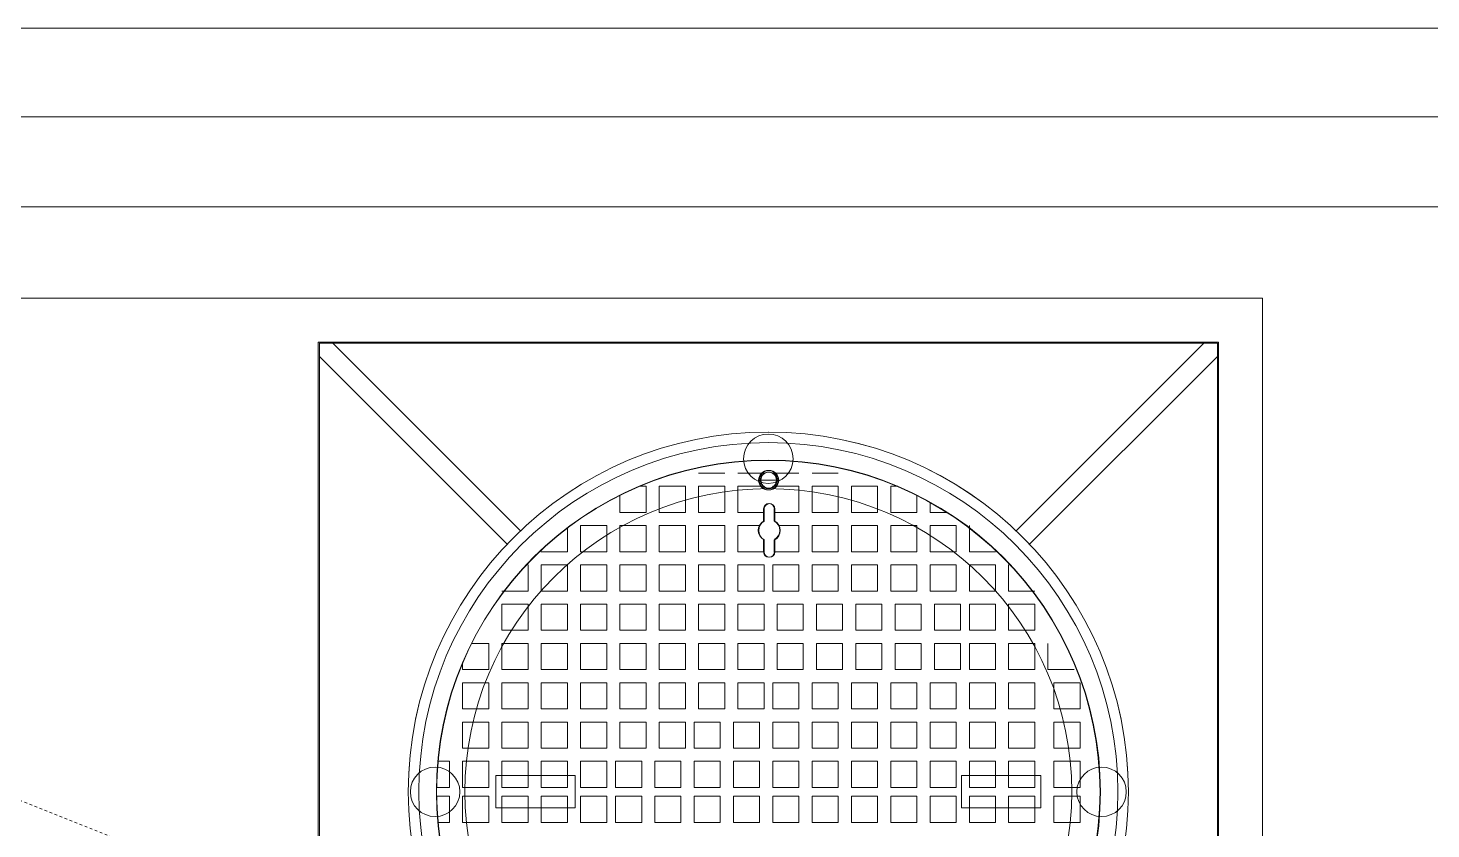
# Model space of a CAD drawing. Header units: millimetres. Extents: x -24439 to 198341, y -52871 to 149926.
# Drawn here: x 96411 to 97970, y 20197 to 21087 of the extents above; entities that cross this region are included whole.
import ezdxf

# ---------------------------------------------------------------- set-up
doc = ezdxf.new("R2010")
doc.units = ezdxf.units.MM
doc.linetypes.add('Dash', pattern=[6, 3, -3])
for name, color, linetype, lineweight in [('A-WALL', 113, 'Continuous', 9), ('C-PRKG', 70, 'Continuous', 9), ('C-PRKG-HDLN', 70, 'Dash', 9), ('G-IMPT', 8, 'Continuous', 9), ('M-EQPM', 50, 'Continuous', 9)]:
    doc.layers.add(name, color=color, linetype=linetype, lineweight=lineweight)

# ---------------------------------------------------------------- blocks, each defined once
blk = doc.blocks.new('BAI XE PCCC - BAI XE PCCC-1477864-TKCS_MB ĐỊNH VỊ CAO ĐỘ THIẾT KẾ')
at = {"layer": 'C-PRKG'}
blk.add_line((15000, -6000), (0, -6000), dxfattribs=at)
at = {"layer": 'C-PRKG-HDLN'}
blk.add_line((15000, -6000), (0, 0), dxfattribs=at)
blk = doc.blocks.new('TKTC_NAP THAM BE XLNT_260130 - TKTC_XREF_260130_NAP THAM BE XLNT_dwg_TTT-HOOD ACCESS - TTT-HOOD ACCESS-1904605-MB BỂ XLNT 2 HẦM 1-3399785-TKCS_MB ĐỊNH VỊ CAO ĐỘ THIẾT KẾ')
at = {"layer": 'G-IMPT'}
for p, q in [((43.8, 358.9), (13.8, 358.9)), ((16.2, 350.9), (0.1, 350.9))]:
    blk.add_line(p, q, dxfattribs=at)
at = {"layer": 'G-IMPT', "flags": 128}
for points in [[(-71.2, 358.9), (-41.2, 358.9), (-71.2, 358.9), (-41.2, 358.9), (-71.2, 358.9), (-41.2, 358.9)], [(-26.2, 358.9), (3.8, 358.9), (-26.2, 358.9), (3.8, 358.9)], [(58.8, 358.9), (88.8, 358.9)], [(-86.2, 313.9), (-116.2, 313.9), (-116.2, 343.9), (-86.2, 343.9), (-86.2, 313.9), (-116.2, 313.9), (-116.2, 343.9), (-86.2, 343.9), (-86.2, 313.9), (-116.2, 313.9), (-116.2, 343.9), (-86.2, 343.9), (-86.2, 313.9), (-116.2, 313.9), (-116.2, 343.9), (-86.2, 343.9)], [(-41.2, 313.9), (-41.2, 343.9), (-71.2, 343.9), (-71.2, 313.9), (-41.2, 313.9), (-41.2, 343.9), (-71.2, 343.9), (-71.2, 313.9), (-41.2, 313.9), (-71.2, 313.9), (-71.2, 343.9), (-41.2, 343.9), (-41.2, 313.9), (-71.2, 313.9), (-71.2, 343.9), (-41.2, 343.9)], [(0.7, 350.9), (16.9, 350.9)], [(43.8, 313.9), (43.8, 343.9), (13.8, 343.9), (13.8, 340.9), (13.8, 343.9), (43.8, 343.9)], [(88.8, 313.9), (58.8, 313.9), (58.8, 343.9), (88.8, 343.9), (88.8, 313.9), (58.8, 313.9), (58.8, 343.9), (88.8, 343.9), (88.8, 313.9), (58.8, 313.9), (58.8, 343.9), (88.8, 343.9), (88.8, 313.9), (58.8, 313.9), (58.8, 343.9), (88.8, 343.9)], [(133.8, 313.9), (133.8, 343.9), (103.8, 343.9), (103.8, 313.9), (133.8, 313.9), (133.8, 343.9), (103.8, 343.9), (103.8, 313.9), (133.8, 313.9), (103.8, 313.9), (103.8, 343.9), (133.8, 343.9), (133.8, 313.9), (103.8, 313.9), (103.8, 343.9), (133.8, 343.9)], [(156.8, 343.9), (148.8, 343.9), (148.8, 313.9), (178.8, 313.9), (178.8, 333.8), (178.8, 313.9), (148.8, 313.9), (148.8, 343.9), (156.8, 343.9), (148.8, 343.9), (148.8, 313.9), (178.8, 313.9), (178.8, 333.8), (178.8, 313.9), (148.8, 313.9), (148.8, 343.9)], [(13.8, 320.3), (13.8, 313.9), (43.8, 313.9), (13.8, 313.9)], [(-176.2, 268.9), (-206.2, 268.9), (-206.2, 298.9), (-176.2, 298.9), (-176.2, 268.9), (-206.2, 268.9), (-206.2, 298.9), (-176.2, 298.9)], [(-131.2, 268.9), (-131.2, 298.9), (-161.2, 298.9), (-161.2, 268.9), (-131.2, 268.9), (-131.2, 298.9), (-161.2, 298.9), (-161.2, 268.9), (-131.2, 268.9), (-131.2, 298.9), (-161.2, 298.9), (-161.2, 268.9), (-131.2, 268.9), (-161.2, 268.9), (-161.2, 298.9), (-131.2, 298.9)], [(-86.2, 268.9), (-86.2, 298.9), (-116.2, 298.9), (-116.2, 268.9), (-86.2, 268.9), (-86.2, 298.9), (-116.2, 298.9), (-116.2, 268.9), (-86.2, 268.9), (-86.2, 298.9), (-116.2, 298.9), (-116.2, 268.9), (-86.2, 268.9), (-116.2, 268.9), (-116.2, 298.9), (-86.2, 298.9)], [(-41.2, 268.9), (-71.2, 268.9), (-71.2, 298.9), (-41.2, 298.9), (-41.2, 268.9), (-71.2, 268.9), (-71.2, 298.9), (-41.2, 298.9), (-41.2, 268.9), (-71.2, 268.9), (-71.2, 298.9), (-41.2, 298.9), (-41.2, 268.9), (-71.2, 268.9), (-71.2, 298.9), (-41.2, 298.9)], [(-2.9, 298.9), (-26.2, 298.9), (-26.2, 268.9), (2, 268.9), (-26.2, 268.9), (-26.2, 298.9)], [(88.8, 268.9), (88.8, 298.9), (58.8, 298.9), (58.8, 268.9), (88.8, 268.9), (88.8, 298.9), (58.8, 298.9), (58.8, 268.9), (88.8, 268.9), (58.8, 268.9), (58.8, 298.9), (88.8, 298.9), (88.8, 268.9), (58.8, 268.9), (58.8, 298.9), (88.8, 298.9), (88.8, 268.9), (58.8, 268.9), (58.8, 298.9), (88.8, 298.9)], [(133.8, 268.9), (133.8, 298.9), (103.8, 298.9), (103.8, 268.9), (133.8, 268.9), (133.8, 298.9), (103.8, 298.9), (103.8, 268.9), (133.8, 268.9), (133.8, 298.9), (103.8, 298.9), (103.8, 268.9), (133.8, 268.9), (103.8, 268.9), (103.8, 298.9), (133.8, 298.9), (133.8, 268.9), (103.8, 268.9), (103.8, 298.9), (133.8, 298.9), (133.8, 268.9), (103.8, 268.9), (103.8, 298.9), (133.8, 298.9)], [(178.8, 268.9), (178.8, 298.9), (148.8, 298.9), (148.8, 268.9), (178.8, 268.9), (178.8, 298.9), (148.8, 298.9), (148.8, 268.9), (178.8, 268.9), (178.8, 298.9), (148.8, 298.9), (148.8, 268.9), (178.8, 268.9), (148.8, 268.9), (148.8, 298.9), (178.8, 298.9), (178.8, 268.9), (148.8, 268.9), (148.8, 298.9), (178.8, 298.9), (178.8, 268.9), (148.8, 268.9), (148.8, 298.9), (178.8, 298.9)], [(223.8, 268.9), (223.8, 298.9), (193.8, 298.9), (193.8, 268.9), (223.8, 268.9), (223.8, 298.9), (193.8, 298.9), (193.8, 268.9), (223.8, 268.9), (223.8, 298.9), (193.8, 298.9), (193.8, 268.9), (223.8, 268.9), (193.8, 268.9), (193.8, 298.9), (223.8, 298.9)], [(-266.2, 223.9), (-266.2, 253.9), (-266.2, 223.9), (-266.2, 253.9), (-266.2, 223.9), (-296.2, 223.9), (-266.2, 223.9), (-296.2, 223.9)], [(-221.2, 223.9), (-251.2, 223.9), (-251.2, 253.9), (-221.2, 253.9), (-221.2, 223.9), (-251.2, 223.9), (-251.2, 253.9), (-221.2, 253.9)], [(-176.2, 223.9), (-206.2, 223.9), (-206.2, 253.9), (-176.2, 253.9), (-176.2, 223.9), (-206.2, 223.9), (-206.2, 253.9), (-176.2, 253.9), (-176.2, 223.9), (-206.2, 223.9), (-206.2, 253.9), (-176.2, 253.9), (-176.2, 223.9), (-206.2, 223.9), (-206.2, 253.9), (-176.2, 253.9)], [(-131.2, 223.9), (-131.2, 253.9), (-161.2, 253.9), (-161.2, 223.9), (-131.2, 223.9), (-131.2, 253.9), (-161.2, 253.9), (-161.2, 223.9), (-131.2, 223.9), (-131.2, 253.9), (-161.2, 253.9), (-161.2, 223.9), (-131.2, 223.9), (-131.2, 253.9), (-161.2, 253.9), (-161.2, 223.9), (-131.2, 223.9), (-161.2, 223.9), (-161.2, 253.9), (-131.2, 253.9), (-131.2, 223.9), (-161.2, 223.9), (-161.2, 253.9), (-131.2, 253.9)], [(-86.2, 223.9), (-86.2, 253.9), (-116.2, 253.9), (-116.2, 223.9), (-86.2, 223.9), (-86.2, 253.9), (-116.2, 253.9), (-116.2, 223.9), (-86.2, 223.9), (-116.2, 223.9), (-116.2, 253.9), (-86.2, 253.9), (-86.2, 223.9), (-116.2, 223.9), (-116.2, 253.9), (-86.2, 253.9), (-86.2, 223.9), (-116.2, 223.9), (-116.2, 253.9), (-86.2, 253.9), (-86.2, 223.9), (-116.2, 223.9), (-116.2, 253.9), (-86.2, 253.9)], [(-41.2, 223.9), (-41.2, 253.9), (-71.2, 253.9), (-71.2, 223.9), (-41.2, 223.9), (-71.2, 223.9), (-71.2, 253.9), (-41.2, 253.9), (-41.2, 223.9), (-71.2, 223.9), (-71.2, 253.9), (-41.2, 253.9), (-41.2, 223.9), (-71.2, 223.9), (-71.2, 253.9), (-41.2, 253.9), (-41.2, 223.9), (-71.2, 223.9), (-71.2, 253.9), (-41.2, 253.9), (-41.2, 223.9), (-71.2, 223.9), (-71.2, 253.9), (-41.2, 253.9)], [(3.8, 223.9), (-26.2, 223.9), (-26.2, 253.9), (3.8, 253.9), (3.8, 223.9), (-26.2, 223.9), (-26.2, 253.9), (3.8, 253.9), (3.8, 223.9), (-26.2, 223.9), (-26.2, 253.9), (3.8, 253.9)], [(43.8, 223.9), (13.8, 223.9), (13.8, 253.9), (43.8, 253.9)], [(88.8, 223.9), (58.8, 223.9), (58.8, 253.9), (88.8, 253.9), (88.8, 223.9), (58.8, 223.9), (58.8, 253.9), (88.8, 253.9), (88.8, 223.9), (58.8, 223.9), (58.8, 253.9), (88.8, 253.9)], [(133.8, 223.9), (103.8, 223.9), (103.8, 253.9), (133.8, 253.9), (133.8, 223.9), (103.8, 223.9), (103.8, 253.9), (133.8, 253.9), (133.8, 223.9), (103.8, 223.9), (103.8, 253.9), (133.8, 253.9), (133.8, 223.9), (103.8, 223.9), (103.8, 253.9), (133.8, 253.9)], [(178.8, 223.9), (148.8, 223.9), (148.8, 253.9), (178.8, 253.9), (178.8, 223.9), (148.8, 223.9), (148.8, 253.9), (178.8, 253.9), (178.8, 223.9), (148.8, 223.9), (148.8, 253.9), (178.8, 253.9), (178.8, 223.9), (148.8, 223.9), (148.8, 253.9), (178.8, 253.9)], [(223.8, 223.9), (193.8, 223.9), (193.8, 253.9), (223.8, 253.9), (223.8, 223.9), (193.8, 223.9), (193.8, 253.9), (223.8, 253.9), (223.8, 223.9), (193.8, 223.9), (193.8, 253.9), (223.8, 253.9)], [(268.8, 223.9), (238.8, 223.9), (238.8, 253.9), (268.8, 253.9), (268.8, 223.9), (238.8, 223.9), (238.8, 253.9), (268.8, 253.9)], [(283.8, 253.9), (283.8, 223.9), (313.8, 223.9), (283.8, 223.9), (283.8, 253.9), (283.8, 223.9), (313.8, 223.9), (283.8, 223.9)], [(-266.2, 178.9), (-266.2, 208.9), (-296.2, 208.9), (-296.2, 178.9), (-266.2, 178.9), (-296.2, 178.9), (-296.2, 208.9), (-266.2, 208.9), (-266.2, 178.9), (-296.2, 178.9), (-296.2, 208.9), (-266.2, 208.9), (-266.2, 178.9), (-296.2, 178.9), (-296.2, 208.9), (-266.2, 208.9), (-266.2, 178.9), (-296.2, 178.9), (-296.2, 208.9), (-266.2, 208.9), (-266.2, 178.9), (-296.2, 178.9), (-296.2, 208.9), (-266.2, 208.9)], [(-221.2, 178.9), (-221.2, 208.9), (-251.2, 208.9), (-251.2, 178.9), (-221.2, 178.9), (-221.2, 208.9), (-251.2, 208.9), (-251.2, 178.9), (-221.2, 178.9), (-221.2, 208.9), (-251.2, 208.9), (-251.2, 178.9), (-221.2, 178.9), (-251.2, 178.9), (-251.2, 208.9), (-221.2, 208.9)], [(-181.2, 178.9), (-211.2, 178.9), (-211.2, 208.9), (-181.2, 208.9), (-181.2, 178.9), (-211.2, 178.9), (-211.2, 208.9), (-181.2, 208.9)], [(-136.2, 178.9), (-136.2, 208.9), (-166.2, 208.9), (-166.2, 178.9), (-136.2, 178.9), (-136.2, 208.9), (-166.2, 208.9), (-166.2, 178.9), (-136.2, 178.9), (-136.2, 208.9), (-166.2, 208.9), (-166.2, 178.9), (-136.2, 178.9), (-136.2, 208.9), (-166.2, 208.9), (-166.2, 178.9), (-136.2, 178.9), (-166.2, 178.9), (-166.2, 208.9), (-136.2, 208.9), (-136.2, 178.9), (-166.2, 178.9), (-166.2, 208.9), (-136.2, 208.9)], [(-91.2, 178.9), (-121.2, 178.9), (-121.2, 208.9), (-91.2, 208.9), (-91.2, 178.9), (-121.2, 178.9), (-121.2, 208.9), (-91.2, 208.9), (-91.2, 178.9), (-121.2, 178.9), (-121.2, 208.9), (-91.2, 208.9), (-91.2, 178.9), (-121.2, 178.9), (-121.2, 208.9), (-91.2, 208.9), (-91.2, 178.9), (-121.2, 178.9), (-121.2, 208.9), (-91.2, 208.9), (-91.2, 178.9), (-121.2, 178.9), (-121.2, 208.9), (-91.2, 208.9), (-91.2, 178.9), (-121.2, 178.9), (-121.2, 208.9), (-91.2, 208.9), (-91.2, 178.9), (-121.2, 178.9), (-121.2, 208.9), (-91.2, 208.9), (-91.2, 178.9), (-121.2, 178.9), (-121.2, 208.9), (-91.2, 208.9), (-91.2, 178.9), (-121.2, 178.9), (-121.2, 208.9), (-91.2, 208.9)], [(-46.2, 178.9), (-46.2, 208.9), (-76.2, 208.9), (-76.2, 178.9), (-46.2, 178.9), (-46.2, 208.9), (-76.2, 208.9), (-76.2, 178.9), (-46.2, 178.9), (-46.2, 208.9), (-76.2, 208.9), (-76.2, 178.9), (-46.2, 178.9), (-46.2, 208.9), (-76.2, 208.9), (-76.2, 178.9), (-46.2, 178.9), (-46.2, 208.9), (-76.2, 208.9), (-76.2, 178.9), (-46.2, 178.9), (-46.2, 208.9), (-76.2, 208.9), (-76.2, 178.9), (-46.2, 178.9), (-76.2, 178.9), (-76.2, 208.9), (-46.2, 208.9), (-46.2, 178.9), (-76.2, 178.9), (-76.2, 208.9), (-46.2, 208.9)], [(-1.2, 178.9), (-31.2, 178.9), (-31.2, 208.9), (-1.2, 208.9), (-1.2, 178.9), (-31.2, 178.9), (-31.2, 208.9), (-1.2, 208.9), (-1.2, 178.9), (-31.2, 178.9), (-31.2, 208.9), (-1.2, 208.9), (-1.2, 178.9), (-31.2, 178.9), (-31.2, 208.9), (-1.2, 208.9)], [(43.8, 178.9), (43.8, 208.9), (13.8, 208.9), (13.8, 178.9), (43.8, 178.9), (43.8, 208.9), (13.8, 208.9), (13.8, 178.9), (43.8, 178.9), (43.8, 208.9), (13.8, 208.9), (13.8, 178.9), (43.8, 178.9), (43.8, 208.9), (13.8, 208.9), (13.8, 178.9), (43.8, 178.9), (43.8, 208.9), (13.8, 208.9), (13.8, 178.9), (43.8, 178.9), (43.8, 208.9), (13.8, 208.9), (13.8, 178.9), (43.8, 178.9), (13.8, 178.9), (13.8, 208.9), (43.8, 208.9), (43.8, 178.9), (13.8, 178.9), (13.8, 208.9), (43.8, 208.9)], [(88.8, 178.9), (58.8, 178.9), (58.8, 208.9), (88.8, 208.9), (88.8, 178.9), (58.8, 178.9), (58.8, 208.9), (88.8, 208.9), (88.8, 178.9), (58.8, 178.9), (58.8, 208.9), (88.8, 208.9), (88.8, 178.9), (58.8, 178.9), (58.8, 208.9), (88.8, 208.9)], [(133.8, 178.9), (133.8, 208.9), (103.8, 208.9), (103.8, 178.9), (133.8, 178.9), (133.8, 208.9), (103.8, 208.9), (103.8, 178.9), (133.8, 178.9), (133.8, 208.9), (103.8, 208.9), (103.8, 178.9), (133.8, 178.9), (133.8, 208.9), (103.8, 208.9), (103.8, 178.9), (133.8, 178.9), (133.8, 208.9), (103.8, 208.9), (103.8, 178.9), (133.8, 178.9), (133.8, 208.9), (103.8, 208.9), (103.8, 178.9), (133.8, 178.9), (103.8, 178.9), (103.8, 208.9), (133.8, 208.9), (133.8, 178.9), (103.8, 178.9), (103.8, 208.9), (133.8, 208.9)], [(178.8, 178.9), (148.8, 178.9), (148.8, 208.9), (178.8, 208.9), (178.8, 178.9), (148.8, 178.9), (148.8, 208.9), (178.8, 208.9), (178.8, 178.9), (148.8, 178.9), (148.8, 208.9), (178.8, 208.9), (178.8, 178.9), (148.8, 178.9), (148.8, 208.9), (178.8, 208.9)], [(223.8, 178.9), (223.8, 208.9), (193.8, 208.9), (193.8, 178.9), (223.8, 178.9), (223.8, 208.9), (193.8, 208.9), (193.8, 178.9), (223.8, 178.9), (223.8, 208.9), (193.8, 208.9), (193.8, 178.9), (223.8, 178.9), (223.8, 208.9), (193.8, 208.9), (193.8, 178.9), (223.8, 178.9), (223.8, 208.9), (193.8, 208.9), (193.8, 178.9), (223.8, 178.9), (223.8, 208.9), (193.8, 208.9), (193.8, 178.9), (223.8, 178.9), (193.8, 178.9), (193.8, 208.9), (223.8, 208.9), (223.8, 178.9), (193.8, 178.9), (193.8, 208.9), (223.8, 208.9)], [(268.8, 178.9), (238.8, 178.9), (238.8, 208.9), (268.8, 208.9), (268.8, 178.9), (238.8, 178.9), (238.8, 208.9), (268.8, 208.9), (268.8, 178.9), (238.8, 178.9), (238.8, 208.9), (268.8, 208.9), (268.8, 178.9), (238.8, 178.9), (238.8, 208.9), (268.8, 208.9)], [(313.8, 178.9), (313.8, 208.9), (283.8, 208.9), (283.8, 178.9), (313.8, 178.9), (313.8, 208.9), (283.8, 208.9), (283.8, 178.9), (313.8, 178.9), (313.8, 208.9), (283.8, 208.9), (283.8, 178.9), (313.8, 178.9), (313.8, 208.9), (283.8, 208.9), (283.8, 178.9), (313.8, 178.9), (313.8, 208.9), (283.8, 208.9), (283.8, 178.9), (313.8, 178.9), (283.8, 178.9), (283.8, 208.9), (313.8, 208.9)], [(-311.2, 133.9), (-311.2, 163.9), (-311.2, 133.9), (-311.2, 163.9), (-311.2, 133.9), (-341.2, 133.9), (-311.2, 133.9), (-341.2, 133.9)], [(-266.2, 133.9), (-296.2, 133.9), (-296.2, 163.9), (-266.2, 163.9), (-266.2, 133.9), (-296.2, 133.9), (-296.2, 163.9), (-266.2, 163.9), (-266.2, 133.9), (-296.2, 133.9), (-296.2, 163.9), (-266.2, 163.9), (-266.2, 133.9), (-296.2, 133.9), (-296.2, 163.9), (-266.2, 163.9)], [(-221.2, 133.9), (-251.2, 133.9), (-251.2, 163.9), (-221.2, 163.9), (-221.2, 133.9), (-251.2, 133.9), (-251.2, 163.9), (-221.2, 163.9), (-221.2, 133.9), (-251.2, 133.9), (-251.2, 163.9), (-221.2, 163.9)], [(-181.2, 133.9), (-211.2, 133.9), (-211.2, 163.9), (-181.2, 163.9), (-181.2, 133.9), (-211.2, 133.9), (-211.2, 163.9), (-181.2, 163.9), (-181.2, 133.9), (-211.2, 133.9), (-211.2, 163.9), (-181.2, 163.9), (-181.2, 133.9), (-211.2, 133.9), (-211.2, 163.9), (-181.2, 163.9)], [(-136.2, 133.9), (-166.2, 133.9), (-166.2, 163.9), (-136.2, 163.9), (-136.2, 133.9), (-166.2, 133.9), (-166.2, 163.9), (-136.2, 163.9), (-136.2, 133.9), (-166.2, 133.9), (-166.2, 163.9), (-136.2, 163.9), (-136.2, 133.9), (-166.2, 133.9), (-166.2, 163.9), (-136.2, 163.9), (-136.2, 133.9), (-166.2, 133.9), (-166.2, 163.9), (-136.2, 163.9), (-136.2, 133.9), (-166.2, 133.9), (-166.2, 163.9), (-136.2, 163.9)], [(-91.2, 133.9), (-121.2, 133.9), (-121.2, 163.9), (-91.2, 163.9), (-91.2, 133.9), (-121.2, 133.9), (-121.2, 163.9), (-91.2, 163.9), (-91.2, 133.9), (-121.2, 133.9), (-121.2, 163.9), (-91.2, 163.9), (-91.2, 133.9), (-121.2, 133.9), (-121.2, 163.9), (-91.2, 163.9), (-91.2, 133.9), (-121.2, 133.9), (-121.2, 163.9), (-91.2, 163.9), (-91.2, 133.9), (-121.2, 133.9), (-121.2, 163.9), (-91.2, 163.9)], [(-46.2, 133.9), (-76.2, 133.9), (-76.2, 163.9), (-46.2, 163.9), (-46.2, 133.9), (-76.2, 133.9), (-76.2, 163.9), (-46.2, 163.9), (-46.2, 133.9), (-76.2, 133.9), (-76.2, 163.9), (-46.2, 163.9), (-46.2, 133.9), (-76.2, 133.9), (-76.2, 163.9), (-46.2, 163.9), (-46.2, 133.9), (-76.2, 133.9), (-76.2, 163.9), (-46.2, 163.9), (-46.2, 133.9), (-76.2, 133.9), (-76.2, 163.9), (-46.2, 163.9), (-46.2, 133.9), (-76.2, 133.9), (-76.2, 163.9), (-46.2, 163.9), (-46.2, 133.9), (-76.2, 133.9), (-76.2, 163.9), (-46.2, 163.9)], [(-1.2, 133.9), (-31.2, 133.9), (-31.2, 163.9), (-1.2, 163.9), (-1.2, 133.9), (-31.2, 133.9), (-31.2, 163.9), (-1.2, 163.9)], [(43.8, 133.9), (13.8, 133.9), (13.8, 163.9), (43.8, 163.9), (43.8, 133.9), (13.8, 133.9), (13.8, 163.9), (43.8, 163.9), (43.8, 133.9), (13.8, 133.9), (13.8, 163.9), (43.8, 163.9), (43.8, 133.9), (13.8, 133.9), (13.8, 163.9), (43.8, 163.9), (43.8, 133.9), (13.8, 133.9), (13.8, 163.9), (43.8, 163.9), (43.8, 133.9), (13.8, 133.9), (13.8, 163.9), (43.8, 163.9), (43.8, 133.9), (13.8, 133.9), (13.8, 163.9), (43.8, 163.9), (43.8, 133.9), (13.8, 133.9), (13.8, 163.9), (43.8, 163.9)], [(88.8, 133.9), (58.8, 133.9), (58.8, 163.9), (88.8, 163.9), (88.8, 133.9), (58.8, 133.9), (58.8, 163.9), (88.8, 163.9)], [(133.8, 133.9), (103.8, 133.9), (103.8, 163.9), (133.8, 163.9), (133.8, 133.9), (103.8, 133.9), (103.8, 163.9), (133.8, 163.9), (133.8, 133.9), (103.8, 133.9), (103.8, 163.9), (133.8, 163.9), (133.8, 133.9), (103.8, 133.9), (103.8, 163.9), (133.8, 163.9), (133.8, 133.9), (103.8, 133.9), (103.8, 163.9), (133.8, 163.9), (133.8, 133.9), (103.8, 133.9), (103.8, 163.9), (133.8, 163.9), (133.8, 133.9), (103.8, 133.9), (103.8, 163.9), (133.8, 163.9), (133.8, 133.9), (103.8, 133.9), (103.8, 163.9), (133.8, 163.9)], [(178.8, 133.9), (148.8, 133.9), (148.8, 163.9), (178.8, 163.9), (178.8, 133.9), (148.8, 133.9), (148.8, 163.9), (178.8, 163.9)], [(223.8, 133.9), (193.8, 133.9), (193.8, 163.9), (223.8, 163.9), (223.8, 133.9), (193.8, 133.9), (193.8, 163.9), (223.8, 163.9), (223.8, 133.9), (193.8, 133.9), (193.8, 163.9), (223.8, 163.9), (223.8, 133.9), (193.8, 133.9), (193.8, 163.9), (223.8, 163.9), (223.8, 133.9), (193.8, 133.9), (193.8, 163.9), (223.8, 163.9), (223.8, 133.9), (193.8, 133.9), (193.8, 163.9), (223.8, 163.9), (223.8, 133.9), (193.8, 133.9), (193.8, 163.9), (223.8, 163.9), (223.8, 133.9), (193.8, 133.9), (193.8, 163.9), (223.8, 163.9)], [(268.8, 133.9), (238.8, 133.9), (238.8, 163.9), (268.8, 163.9), (268.8, 133.9), (238.8, 133.9), (238.8, 163.9), (268.8, 163.9)], [(313.8, 133.9), (313.8, 163.9), (283.8, 163.9), (283.8, 133.9), (313.8, 133.9), (313.8, 163.9), (283.8, 163.9), (283.8, 133.9), (313.8, 133.9), (283.8, 133.9), (283.8, 163.9), (313.8, 163.9), (313.8, 133.9), (283.8, 133.9), (283.8, 163.9), (313.8, 163.9)], [(348.7, 163.9), (328.8, 163.9), (328.8, 133.9), (358.8, 133.9), (358.8, 141.9), (358.8, 133.9), (328.8, 133.9), (328.8, 163.9), (348.7, 163.9), (328.8, 163.9), (328.8, 133.9), (358.8, 133.9), (358.8, 141.9), (358.8, 133.9), (328.8, 133.9), (328.8, 163.9)], [(-318, 88.9), (-318, 118.9), (-348, 118.9), (-348, 88.9), (-318, 88.9), (-318, 118.9), (-348, 118.9), (-348, 88.9), (-318, 88.9), (-318, 118.9), (-348, 118.9), (-348, 88.9), (-318, 88.9), (-348, 88.9), (-348, 118.9), (-318, 118.9)], [(-266.2, 88.9), (-266.2, 118.9), (-296.2, 118.9), (-296.2, 88.9), (-266.2, 88.9), (-266.2, 118.9), (-296.2, 118.9), (-296.2, 88.9), (-266.2, 88.9), (-266.2, 118.9), (-296.2, 118.9), (-296.2, 88.9), (-266.2, 88.9), (-296.2, 88.9), (-296.2, 118.9), (-266.2, 118.9)], [(-221.2, 88.9), (-251.2, 88.9), (-251.2, 118.9), (-221.2, 118.9), (-221.2, 88.9), (-251.2, 88.9), (-251.2, 118.9), (-221.2, 118.9)], [(-176.2, 88.9), (-206.2, 88.9), (-206.2, 118.9), (-176.2, 118.9), (-176.2, 88.9), (-206.2, 88.9), (-206.2, 118.9), (-176.2, 118.9)], [(-131.2, 88.9), (-161.2, 88.9), (-161.2, 118.9), (-131.2, 118.9), (-131.2, 88.9), (-161.2, 88.9), (-161.2, 118.9), (-131.2, 118.9), (-131.2, 88.9), (-161.2, 88.9), (-161.2, 118.9), (-131.2, 118.9), (-131.2, 88.9), (-161.2, 88.9), (-161.2, 118.9), (-131.2, 118.9)], [(-86.2, 88.9), (-86.2, 118.9), (-116.2, 118.9), (-116.2, 88.9), (-86.2, 88.9), (-116.2, 88.9), (-116.2, 118.9), (-86.2, 118.9), (-86.2, 88.9), (-116.2, 88.9), (-116.2, 118.9), (-86.2, 118.9), (-86.2, 88.9), (-116.2, 88.9), (-116.2, 118.9), (-86.2, 118.9)], [(-41.2, 88.9), (-41.2, 118.9), (-71.2, 118.9), (-71.2, 88.9), (-41.2, 88.9), (-71.2, 88.9), (-71.2, 118.9), (-41.2, 118.9), (-41.2, 88.9), (-71.2, 88.9), (-71.2, 118.9), (-41.2, 118.9), (-41.2, 88.9), (-71.2, 88.9), (-71.2, 118.9), (-41.2, 118.9)], [(3.8, 88.9), (3.8, 118.9), (-26.2, 118.9), (-26.2, 88.9), (3.8, 88.9), (-26.2, 88.9), (-26.2, 118.9), (3.8, 118.9)], [(43.8, 88.9), (13.8, 88.9), (13.8, 118.9), (43.8, 118.9)], [(88.8, 88.9), (58.8, 88.9), (58.8, 118.9), (88.8, 118.9), (88.8, 88.9), (58.8, 88.9), (58.8, 118.9), (88.8, 118.9), (88.8, 88.9), (58.8, 88.9), (58.8, 118.9), (88.8, 118.9)], [(133.8, 88.9), (133.8, 118.9), (103.8, 118.9), (103.8, 88.9), (133.8, 88.9), (133.8, 118.9), (103.8, 118.9), (103.8, 88.9), (133.8, 88.9), (133.8, 118.9), (103.8, 118.9), (103.8, 88.9), (133.8, 88.9), (103.8, 88.9), (103.8, 118.9), (133.8, 118.9)], [(178.8, 88.9), (178.8, 118.9), (148.8, 118.9), (148.8, 88.9), (178.8, 88.9), (178.8, 118.9), (148.8, 118.9), (148.8, 88.9), (178.8, 88.9), (178.8, 118.9), (148.8, 118.9), (148.8, 88.9), (178.8, 88.9), (148.8, 88.9), (148.8, 118.9), (178.8, 118.9)], [(223.8, 88.9), (223.8, 118.9), (193.8, 118.9), (193.8, 88.9), (223.8, 88.9), (223.8, 118.9), (193.8, 118.9), (193.8, 88.9), (223.8, 88.9), (193.8, 88.9), (193.8, 118.9), (223.8, 118.9)], [(268.8, 88.9), (268.8, 118.9), (238.8, 118.9), (238.8, 88.9), (268.8, 88.9), (268.8, 118.9), (238.8, 118.9), (238.8, 88.9), (268.8, 88.9), (268.8, 118.9), (238.8, 118.9), (238.8, 88.9), (268.8, 88.9), (238.8, 88.9), (238.8, 118.9), (268.8, 118.9)], [(313.8, 88.9), (313.8, 118.9), (283.8, 118.9), (283.8, 88.9), (313.8, 88.9), (313.8, 118.9), (283.8, 118.9), (283.8, 88.9), (313.8, 88.9), (313.8, 118.9), (283.8, 118.9), (283.8, 88.9), (313.8, 88.9), (313.8, 118.9), (283.8, 118.9), (283.8, 88.9), (313.8, 88.9), (313.8, 118.9), (283.8, 118.9), (283.8, 88.9), (313.8, 88.9), (283.8, 88.9), (283.8, 118.9), (313.8, 118.9)], [(358.8, 88.9), (358.8, 118.9), (328.8, 118.9), (328.8, 88.9), (358.8, 88.9), (328.8, 88.9), (328.8, 118.9), (358.8, 118.9), (358.8, 88.9), (328.8, 88.9), (328.8, 118.9), (358.8, 118.9), (358.8, 88.9), (328.8, 88.9), (328.8, 118.9), (358.8, 118.9), (358.8, 88.9), (328.8, 88.9), (328.8, 118.9), (358.8, 118.9), (358.8, 88.9), (328.8, 88.9), (328.8, 118.9), (358.8, 118.9)], [(-318, 43.9), (-318, 73.9), (-348, 73.9), (-348, 43.9), (-318, 43.9), (-318, 73.9), (-348, 73.9), (-348, 43.9), (-318, 43.9), (-318, 73.9), (-348, 73.9), (-348, 43.9), (-318, 43.9), (-318, 73.9), (-348, 73.9), (-348, 43.9), (-318, 43.9), (-318, 73.9), (-348, 73.9), (-348, 43.9), (-318, 43.9), (-348, 43.9), (-348, 73.9), (-318, 73.9)], [(-266.2, 43.9), (-266.2, 73.9), (-296.2, 73.9), (-296.2, 43.9), (-266.2, 43.9), (-266.2, 73.9), (-296.2, 73.9), (-296.2, 43.9), (-266.2, 43.9), (-296.2, 43.9), (-296.2, 73.9), (-266.2, 73.9), (-266.2, 43.9), (-296.2, 43.9), (-296.2, 73.9), (-266.2, 73.9), (-266.2, 43.9), (-296.2, 43.9), (-296.2, 73.9), (-266.2, 73.9), (-266.2, 43.9), (-296.2, 43.9), (-296.2, 73.9), (-266.2, 73.9)], [(-221.2, 43.9), (-221.2, 73.9), (-251.2, 73.9), (-251.2, 43.9), (-221.2, 43.9), (-221.2, 73.9), (-251.2, 73.9), (-251.2, 43.9), (-221.2, 43.9), (-221.2, 73.9), (-251.2, 73.9), (-251.2, 43.9), (-221.2, 43.9), (-251.2, 43.9), (-251.2, 73.9), (-221.2, 73.9)], [(-176.2, 43.9), (-206.2, 43.9), (-206.2, 73.9), (-176.2, 73.9), (-176.2, 43.9), (-206.2, 43.9), (-206.2, 73.9), (-176.2, 73.9), (-176.2, 43.9), (-206.2, 43.9), (-206.2, 73.9), (-176.2, 73.9)], [(-131.2, 43.9), (-131.2, 73.9), (-161.2, 73.9), (-161.2, 43.9), (-131.2, 43.9), (-161.2, 43.9), (-161.2, 73.9), (-131.2, 73.9), (-131.2, 43.9), (-161.2, 43.9), (-161.2, 73.9), (-131.2, 73.9), (-131.2, 43.9), (-161.2, 43.9), (-161.2, 73.9), (-131.2, 73.9)], [(-86.2, 43.9), (-86.2, 73.9), (-116.2, 73.9), (-116.2, 43.9), (-86.2, 43.9), (-116.2, 43.9), (-116.2, 73.9), (-86.2, 73.9), (-86.2, 43.9), (-116.2, 43.9), (-116.2, 73.9), (-86.2, 73.9), (-86.2, 43.9), (-116.2, 43.9), (-116.2, 73.9), (-86.2, 73.9)], [(-41.2, 43.9), (-41.2, 73.9), (-71.2, 73.9), (-71.2, 43.9), (-41.2, 43.9), (-41.2, 73.9), (-71.2, 73.9), (-71.2, 43.9), (-41.2, 43.9), (-41.2, 73.9), (-71.2, 73.9), (-71.2, 43.9), (-41.2, 43.9), (-71.2, 43.9), (-71.2, 73.9), (-41.2, 73.9)], [(3.8, 43.9), (3.8, 73.9), (-26.2, 73.9), (-26.2, 43.9), (3.8, 43.9), (3.8, 73.9), (-26.2, 73.9), (-26.2, 43.9), (3.8, 43.9), (3.8, 73.9), (-26.2, 73.9), (-26.2, 43.9), (3.8, 43.9), (-26.2, 43.9), (-26.2, 73.9), (3.8, 73.9)], [(48.8, 43.9), (48.8, 73.9), (18.8, 73.9), (18.8, 43.9), (48.8, 43.9), (48.8, 73.9), (18.8, 73.9), (18.8, 43.9), (48.8, 43.9), (48.8, 73.9), (18.8, 73.9), (18.8, 43.9), (48.8, 43.9), (18.8, 43.9), (18.8, 73.9), (48.8, 73.9)], [(93.8, 43.9), (93.8, 73.9), (63.8, 73.9), (63.8, 43.9), (93.8, 43.9), (93.8, 73.9), (63.8, 73.9), (63.8, 43.9), (93.8, 43.9), (93.8, 73.9), (63.8, 73.9), (63.8, 43.9), (93.8, 43.9), (63.8, 43.9), (63.8, 73.9), (93.8, 73.9)], [(133.8, 43.9), (133.8, 73.9), (103.8, 73.9), (103.8, 43.9), (133.8, 43.9), (133.8, 73.9), (103.8, 73.9), (103.8, 43.9), (133.8, 43.9), (103.8, 43.9), (103.8, 73.9), (133.8, 73.9), (133.8, 43.9), (103.8, 43.9), (103.8, 73.9), (133.8, 73.9)], [(178.8, 43.9), (148.8, 43.9), (148.8, 73.9), (178.8, 73.9), (178.8, 43.9), (148.8, 43.9), (148.8, 73.9), (178.8, 73.9), (178.8, 43.9), (148.8, 43.9), (148.8, 73.9), (178.8, 73.9), (178.8, 43.9), (148.8, 43.9), (148.8, 73.9), (178.8, 73.9)], [(223.8, 43.9), (193.8, 43.9), (193.8, 73.9), (223.8, 73.9), (223.8, 43.9), (193.8, 43.9), (193.8, 73.9), (223.8, 73.9)], [(268.8, 43.9), (238.8, 43.9), (238.8, 73.9), (268.8, 73.9), (268.8, 43.9), (238.8, 43.9), (238.8, 73.9), (268.8, 73.9)], [(313.8, 43.9), (313.8, 73.9), (283.8, 73.9), (283.8, 43.9), (313.8, 43.9), (313.8, 73.9), (283.8, 73.9), (283.8, 43.9), (313.8, 43.9), (283.8, 43.9), (283.8, 73.9), (313.8, 73.9), (313.8, 43.9), (283.8, 43.9), (283.8, 73.9), (313.8, 73.9)], [(358.8, 43.9), (358.8, 73.9), (328.8, 73.9), (328.8, 43.9), (358.8, 43.9), (358.8, 73.9), (328.8, 73.9), (328.8, 43.9), (358.8, 43.9), (358.8, 73.9), (328.8, 73.9), (328.8, 43.9), (358.8, 43.9), (328.8, 43.9), (328.8, 73.9), (358.8, 73.9)], [(-318, -1.1), (-348, -1.1), (-348, 28.9), (-318, 28.9), (-318, -1.1), (-348, -1.1), (-348, 28.9), (-318, 28.9)], [(-266.2, -1.1), (-266.2, 28.9), (-296.2, 28.9), (-296.2, -1.1), (-266.2, -1.1), (-296.2, -1.1), (-296.2, 28.9), (-266.2, 28.9)], [(-221.2, -1.1), (-221.2, 28.9), (-251.2, 28.9), (-251.2, -1.1), (-221.2, -1.1), (-251.2, -1.1), (-251.2, 28.9), (-221.2, 28.9)], [(-176.2, -1.1), (-176.2, 28.9), (-206.2, 28.9), (-206.2, -1.1), (-176.2, -1.1), (-206.2, -1.1), (-206.2, 28.9), (-176.2, 28.9)], [(-131.2, -1.1), (-131.2, 28.9), (-161.2, 28.9), (-161.2, -1.1), (-131.2, -1.1), (-161.2, -1.1), (-161.2, 28.9), (-131.2, 28.9)], [(-86.2, -1.1), (-116.2, -1.1), (-116.2, 28.9), (-86.2, 28.9), (-86.2, -1.1), (-116.2, -1.1), (-116.2, 28.9), (-86.2, 28.9)], [(-41.2, -1.1), (-71.2, -1.1), (-71.2, 28.9), (-41.2, 28.9), (-41.2, -1.1), (-71.2, -1.1), (-71.2, 28.9), (-41.2, 28.9)], [(3.8, -1.1), (-26.2, -1.1), (-26.2, 28.9), (3.8, 28.9), (3.8, -1.1), (-26.2, -1.1), (-26.2, 28.9), (3.8, 28.9)], [(48.8, -1.1), (18.8, -1.1), (18.8, 28.9), (48.8, 28.9), (48.8, -1.1), (18.8, -1.1), (18.8, 28.9), (48.8, 28.9)], [(93.8, -1.1), (63.8, -1.1), (63.8, 28.9), (93.8, 28.9), (93.8, -1.1), (63.8, -1.1), (63.8, 28.9), (93.8, 28.9)], [(138.8, -1.1), (108.8, -1.1), (108.8, 28.9), (138.8, 28.9), (138.8, -1.1), (108.8, -1.1), (108.8, 28.9), (138.8, 28.9)], [(183.8, -1.1), (153.8, -1.1), (153.8, 28.9), (183.8, 28.9), (183.8, -1.1), (153.8, -1.1), (153.8, 28.9), (183.8, 28.9)], [(223.8, -1.1), (223.8, 28.9), (193.8, 28.9), (193.8, -1.1), (223.8, -1.1), (223.8, 28.9), (193.8, 28.9), (193.8, -1.1), (223.8, -1.1), (193.8, -1.1), (193.8, 28.9), (223.8, 28.9), (223.8, -1.1), (193.8, -1.1), (193.8, 28.9), (223.8, 28.9)], [(268.8, -1.1), (238.8, -1.1), (238.8, 28.9), (268.8, 28.9), (268.8, -1.1), (238.8, -1.1), (238.8, 28.9), (268.8, 28.9), (268.8, -1.1), (238.8, -1.1), (238.8, 28.9), (268.8, 28.9)], [(313.8, -1.1), (283.8, -1.1), (283.8, 28.9), (313.8, 28.9), (313.8, -1.1), (283.8, -1.1), (283.8, 28.9), (313.8, 28.9), (313.8, -1.1), (283.8, -1.1), (283.8, 28.9), (313.8, 28.9), (313.8, -1.1), (283.8, -1.1), (283.8, 28.9), (313.8, 28.9)], [(358.8, -1.1), (328.8, -1.1), (328.8, 28.9), (358.8, 28.9), (358.8, -1.1), (328.8, -1.1), (328.8, 28.9), (358.8, 28.9), (358.8, -1.1), (328.8, -1.1), (328.8, 28.9), (358.8, 28.9), (358.8, -1.1), (328.8, -1.1), (328.8, 28.9), (358.8, 28.9)], [(387.2, 28.9), (373.8, 28.9), (373.8, -1.1), (388.8, -1.1), (373.8, -1.1), (373.8, 28.9), (387.2, 28.9), (373.8, 28.9), (373.8, -1.1), (388.8, -1.1), (373.8, -1.1), (373.8, 28.9)], [(-318, -41.1), (-318, -11.1), (-348, -11.1), (-348, -41.1), (-318, -41.1), (-348, -41.1), (-348, -11.1), (-318, -11.1)], [(-266.2, -41.1), (-266.2, -11.1), (-296.2, -11.1), (-296.2, -41.1), (-266.2, -41.1), (-296.2, -41.1), (-296.2, -11.1), (-266.2, -11.1)], [(-221.2, -41.1), (-251.2, -41.1), (-251.2, -11.1), (-221.2, -11.1)], [(-176.2, -41.1), (-206.2, -41.1), (-206.2, -11.1), (-176.2, -11.1), (-176.2, -41.1), (-206.2, -41.1), (-206.2, -11.1), (-176.2, -11.1)], [(-131.2, -41.1), (-131.2, -11.1), (-161.2, -11.1), (-161.2, -41.1), (-131.2, -41.1), (-131.2, -11.1), (-161.2, -11.1), (-161.2, -41.1), (-131.2, -41.1), (-131.2, -11.1), (-161.2, -11.1), (-161.2, -41.1), (-131.2, -41.1), (-131.2, -11.1), (-161.2, -11.1), (-161.2, -41.1), (-131.2, -41.1), (-131.2, -11.1), (-161.2, -11.1), (-161.2, -41.1), (-131.2, -41.1), (-131.2, -11.1), (-161.2, -11.1), (-161.2, -41.1), (-131.2, -41.1), (-131.2, -11.1), (-161.2, -11.1), (-161.2, -41.1), (-131.2, -41.1), (-131.2, -11.1), (-161.2, -11.1), (-161.2, -41.1), (-131.2, -41.1), (-131.2, -11.1), (-161.2, -11.1), (-161.2, -41.1), (-131.2, -41.1), (-131.2, -11.1), (-161.2, -11.1), (-161.2, -41.1), (-131.2, -41.1), (-161.2, -41.1), (-161.2, -11.1), (-131.2, -11.1), (-131.2, -41.1), (-161.2, -41.1), (-161.2, -11.1), (-131.2, -11.1)], [(-86.2, -41.1), (-116.2, -41.1), (-116.2, -11.1), (-86.2, -11.1), (-86.2, -41.1), (-116.2, -41.1), (-116.2, -11.1), (-86.2, -11.1), (-86.2, -41.1), (-116.2, -41.1), (-116.2, -11.1), (-86.2, -11.1), (-86.2, -41.1), (-116.2, -41.1), (-116.2, -11.1), (-86.2, -11.1), (-86.2, -41.1), (-116.2, -41.1), (-116.2, -11.1), (-86.2, -11.1), (-86.2, -41.1), (-116.2, -41.1), (-116.2, -11.1), (-86.2, -11.1), (-86.2, -41.1), (-116.2, -41.1), (-116.2, -11.1), (-86.2, -11.1), (-86.2, -41.1), (-116.2, -41.1), (-116.2, -11.1), (-86.2, -11.1), (-86.2, -41.1), (-116.2, -41.1), (-116.2, -11.1), (-86.2, -11.1), (-86.2, -41.1), (-116.2, -41.1), (-116.2, -11.1), (-86.2, -11.1), (-86.2, -41.1), (-116.2, -41.1), (-116.2, -11.1), (-86.2, -11.1)], [(-41.2, -41.1), (-71.2, -41.1), (-71.2, -11.1), (-41.2, -11.1), (-41.2, -41.1), (-71.2, -41.1), (-71.2, -11.1), (-41.2, -11.1), (-41.2, -41.1), (-71.2, -41.1), (-71.2, -11.1), (-41.2, -11.1), (-41.2, -41.1), (-71.2, -41.1), (-71.2, -11.1), (-41.2, -11.1), (-41.2, -41.1), (-71.2, -41.1), (-71.2, -11.1), (-41.2, -11.1), (-41.2, -41.1), (-71.2, -41.1), (-71.2, -11.1), (-41.2, -11.1), (-41.2, -41.1), (-71.2, -41.1), (-71.2, -11.1), (-41.2, -11.1), (-41.2, -41.1), (-71.2, -41.1), (-71.2, -11.1), (-41.2, -11.1), (-41.2, -41.1), (-71.2, -41.1), (-71.2, -11.1), (-41.2, -11.1), (-41.2, -41.1), (-71.2, -41.1), (-71.2, -11.1), (-41.2, -11.1), (-41.2, -41.1), (-71.2, -41.1), (-71.2, -11.1), (-41.2, -11.1)], [(3.8, -41.1), (-26.2, -41.1), (-26.2, -11.1), (3.8, -11.1), (3.8, -41.1), (-26.2, -41.1), (-26.2, -11.1), (3.8, -11.1), (3.8, -41.1), (-26.2, -41.1), (-26.2, -11.1), (3.8, -11.1), (3.8, -41.1), (-26.2, -41.1), (-26.2, -11.1), (3.8, -11.1), (3.8, -41.1), (-26.2, -41.1), (-26.2, -11.1), (3.8, -11.1), (3.8, -41.1), (-26.2, -41.1), (-26.2, -11.1), (3.8, -11.1), (3.8, -41.1), (-26.2, -41.1), (-26.2, -11.1), (3.8, -11.1), (3.8, -41.1), (-26.2, -41.1), (-26.2, -11.1), (3.8, -11.1), (3.8, -41.1), (-26.2, -41.1), (-26.2, -11.1), (3.8, -11.1), (3.8, -41.1), (-26.2, -41.1), (-26.2, -11.1), (3.8, -11.1), (3.8, -41.1), (-26.2, -41.1), (-26.2, -11.1), (3.8, -11.1)], [(48.8, -41.1), (18.8, -41.1), (18.8, -11.1), (48.8, -11.1), (48.8, -41.1), (18.8, -41.1), (18.8, -11.1), (48.8, -11.1), (48.8, -41.1), (18.8, -41.1), (18.8, -11.1), (48.8, -11.1), (48.8, -41.1), (18.8, -41.1), (18.8, -11.1), (48.8, -11.1), (48.8, -41.1), (18.8, -41.1), (18.8, -11.1), (48.8, -11.1), (48.8, -41.1), (18.8, -41.1), (18.8, -11.1), (48.8, -11.1), (48.8, -41.1), (18.8, -41.1), (18.8, -11.1), (48.8, -11.1), (48.8, -41.1), (18.8, -41.1), (18.8, -11.1), (48.8, -11.1), (48.8, -41.1), (18.8, -41.1), (18.8, -11.1), (48.8, -11.1), (48.8, -41.1), (18.8, -41.1), (18.8, -11.1), (48.8, -11.1), (48.8, -41.1), (18.8, -41.1), (18.8, -11.1), (48.8, -11.1)], [(93.8, -41.1), (63.8, -41.1), (63.8, -11.1), (93.8, -11.1), (93.8, -41.1), (63.8, -41.1), (63.8, -11.1), (93.8, -11.1), (93.8, -41.1), (63.8, -41.1), (63.8, -11.1), (93.8, -11.1), (93.8, -41.1), (63.8, -41.1), (63.8, -11.1), (93.8, -11.1), (93.8, -41.1), (63.8, -41.1), (63.8, -11.1), (93.8, -11.1), (93.8, -41.1), (63.8, -41.1), (63.8, -11.1), (93.8, -11.1), (93.8, -41.1), (63.8, -41.1), (63.8, -11.1), (93.8, -11.1), (93.8, -41.1), (63.8, -41.1), (63.8, -11.1), (93.8, -11.1), (93.8, -41.1), (63.8, -41.1), (63.8, -11.1), (93.8, -11.1), (93.8, -41.1), (63.8, -41.1), (63.8, -11.1), (93.8, -11.1), (93.8, -41.1), (63.8, -41.1), (63.8, -11.1), (93.8, -11.1)], [(138.8, -41.1), (108.8, -41.1), (108.8, -11.1), (138.8, -11.1), (138.8, -41.1), (108.8, -41.1), (108.8, -11.1), (138.8, -11.1), (138.8, -41.1), (108.8, -41.1), (108.8, -11.1), (138.8, -11.1), (138.8, -41.1), (108.8, -41.1), (108.8, -11.1), (138.8, -11.1), (138.8, -41.1), (108.8, -41.1), (108.8, -11.1), (138.8, -11.1), (138.8, -41.1), (108.8, -41.1), (108.8, -11.1), (138.8, -11.1), (138.8, -41.1), (108.8, -41.1), (108.8, -11.1), (138.8, -11.1), (138.8, -41.1), (108.8, -41.1), (108.8, -11.1), (138.8, -11.1), (138.8, -41.1), (108.8, -41.1), (108.8, -11.1), (138.8, -11.1), (138.8, -41.1), (108.8, -41.1), (108.8, -11.1), (138.8, -11.1), (138.8, -41.1), (108.8, -41.1), (108.8, -11.1), (138.8, -11.1)], [(183.8, -41.1), (153.8, -41.1), (153.8, -11.1), (183.8, -11.1), (183.8, -41.1), (153.8, -41.1), (153.8, -11.1), (183.8, -11.1), (183.8, -41.1), (153.8, -41.1), (153.8, -11.1), (183.8, -11.1), (183.8, -41.1), (153.8, -41.1), (153.8, -11.1), (183.8, -11.1), (183.8, -41.1), (153.8, -41.1), (153.8, -11.1), (183.8, -11.1), (183.8, -41.1), (153.8, -41.1), (153.8, -11.1), (183.8, -11.1), (183.8, -41.1), (153.8, -41.1), (153.8, -11.1), (183.8, -11.1), (183.8, -41.1), (153.8, -41.1), (153.8, -11.1), (183.8, -11.1), (183.8, -41.1), (153.8, -41.1), (153.8, -11.1), (183.8, -11.1), (183.8, -41.1), (153.8, -41.1), (153.8, -11.1), (183.8, -11.1), (183.8, -41.1), (153.8, -41.1), (153.8, -11.1), (183.8, -11.1)], [(223.8, -41.1), (193.8, -41.1), (193.8, -11.1), (223.8, -11.1)], [(268.8, -41.1), (238.8, -41.1), (238.8, -11.1), (268.8, -11.1), (268.8, -41.1), (238.8, -41.1), (238.8, -11.1), (268.8, -11.1)], [(313.8, -41.1), (313.8, -11.1), (283.8, -11.1), (283.8, -41.1), (313.8, -41.1), (313.8, -11.1), (283.8, -11.1), (283.8, -41.1), (313.8, -41.1), (313.8, -11.1), (283.8, -11.1), (283.8, -41.1), (313.8, -41.1), (283.8, -41.1), (283.8, -11.1), (313.8, -11.1)], [(358.8, -41.1), (358.8, -11.1), (328.8, -11.1), (328.8, -41.1), (358.8, -41.1), (358.8, -11.1), (328.8, -11.1), (328.8, -41.1), (358.8, -41.1), (358.8, -11.1), (328.8, -11.1), (328.8, -41.1), (358.8, -41.1), (328.8, -41.1), (328.8, -11.1), (358.8, -11.1)], [(388.8, -11.1), (373.8, -11.1), (373.8, -41.1), (387.2, -41.1), (373.8, -41.1), (373.8, -11.1), (388.8, -11.1), (373.8, -11.1), (373.8, -41.1), (387.2, -41.1), (373.8, -41.1), (373.8, -11.1)]]:
    blk.add_lwpolyline(points, close=True, dxfattribs=at)
for points in [[(-139.2, 343.9), (-131.2, 343.9), (-131.2, 313.9), (-131.2, 343.9), (-139.2, 343.9), (-131.2, 343.9), (-131.2, 313.9), (-161.2, 313.9), (-161.2, 333.8), (-161.2, 313.9), (-131.2, 313.9), (-161.2, 313.9), (-161.2, 333.8)], [(2, 313.9), (-26.2, 313.9), (-26.2, 343.9), (3.8, 343.9), (3.8, 340.5), (3.8, 343.9), (-26.2, 343.9), (-26.2, 313.9), (2, 313.9), (-26.2, 313.9), (-26.2, 343.9), (3.8, 343.9), (3.8, 340.5)], [(-176.2, 325.8), (-176.2, 313.9), (-196.1, 313.9)], [(3.8, 322.4), (3.8, 322.9), (3.8, 322.4), (3.8, 322.9)], [(1.3, 317.9), (1.3, 314.4), (1.3, 311), (1.3, 307.5), (1.3, 304)], [(2, 318), (2, 314.5), (2, 311), (2, 307.5), (2, 304)], [(2, 318), (2, 314.5), (2, 311), (2, 307.5), (2, 304)], [(13.6, 304), (13.6, 307.5), (13.6, 311), (13.6, 314.4), (13.6, 317.9)], [(14.3, 304), (14.3, 307.5), (14.3, 311), (14.3, 314.5), (14.3, 318)], [(14.3, 304), (14.3, 307.5), (14.3, 311), (14.3, 314.5), (14.3, 318)], [(-251.2, 268.9), (-221.2, 268.9), (-221.2, 298.9), (-221.2, 268.9), (-251.2, 268.9), (-221.2, 268.9), (-221.2, 298.9)], [(18.4, 298.9), (43.8, 298.9), (43.8, 268.9), (13.8, 268.9), (43.8, 268.9), (43.8, 298.9), (18.4, 298.9), (43.8, 298.9), (43.8, 268.9), (13.8, 268.9)], [(268.8, 268.9), (238.8, 268.9), (238.8, 296.4)], [(1.3, 282.7), (1.3, 279.2), (1.3, 275.7), (1.3, 272.2), (1.3, 268.7)], [(2, 282.7), (2, 279.2), (2, 275.7), (2, 272.2), (2, 268.7)], [(2, 282.7), (2, 279.2), (2, 275.7), (2, 272.2), (2, 268.7)], [(13.6, 268.7), (13.6, 272.2), (13.6, 275.7), (13.6, 279.2), (13.6, 282.7)], [(14.3, 268.7), (14.3, 272.2), (14.3, 275.7), (14.3, 279.2), (14.3, 282.7)], [(14.3, 268.7), (14.3, 272.2), (14.3, 275.7), (14.3, 279.2), (14.3, 282.7)]]:
    blk.add_lwpolyline(points, dxfattribs=at)
at = {"layer": 'G-IMPT'}
for centre, radius in [((8.8, -6.1), 412.1), ((8.8, -6.1), 400), ((8.8, -6.1), 380), ((8.1, 350.9), 11.2), ((8.8, 350.9), 11.2), ((8.8, 350.9), 11.2)]:
    blk.add_circle(centre, radius, dxfattribs=at)
for centre, radius, start, end in [((8.1, 350.9), 9.23, 360, 180), ((8.1, 350.9), 9.23, 0, 180), ((8.8, 350.9), 9.23, 360, 180), ((8.8, 350.9), 9.23, 0, 180), ((8.8, 350.9), 9.23, 360, 180), ((8.8, 350.9), 9.23, 0, 180), ((8.1, 350.9), 9.23, 180, 360), ((8.1, 350.9), 9.23, 180, 360), ((8.8, 350.9), 9.23, 180, 360), ((8.8, 350.9), 9.23, 180, 360), ((8.8, 350.9), 9.23, 180, 360), ((8.8, 350.9), 9.23, 180, 360), ((7.5, 317.9), 6.15, 90, 180), ((8.1, 318), 6.15, 90, 180), ((8.1, 318), 6.15, 90, 180), ((7.5, 317.9), 6.15, 0, 90), ((8.1, 318), 6.15, 0, 90), ((8.1, 318), 6.15, 0, 90), ((7.5, 293.3), 12.3, 120, 240), ((8.1, 293.4), 12.3, 120, 240), ((8.1, 293.4), 12.3, 120, 240), ((7.5, 293.3), 12.3, 300, 60), ((8.1, 293.4), 12.3, 300, 60), ((8.1, 293.4), 12.3, 300, 60), ((7.5, 268.7), 6.15, 180, 270), ((8.1, 268.7), 6.15, 180, 270), ((8.1, 268.7), 6.15, 180, 270), ((7.5, 268.7), 6.15, 270, 0), ((8.1, 268.7), 6.15, 270, 0), ((8.1, 268.7), 6.15, 270, 0)]:
    blk.add_arc(centre, radius, start, end, dxfattribs=at)
blk = doc.blocks.new('TKTC_NAP THAM BE XLNT_260130 - TKTC_XREF_260130_NAP THAM BE XLNT_dwg_NAP THAM-3399787-TKCS_MB ĐỊNH VỊ CAO ĐỘ THIẾT KẾ')
at = {"layer": 'G-IMPT'}
for p, q in [((584817.4, -154748.9), (584608.8, -154540.3)), ((585367.8, -154748.9), (585576.3, -154540.3)), ((584593.7, -154555.4), (584802.3, -154764)), ((585591.4, -154555.4), (585382.9, -154764))]:
    blk.add_line(p, q, dxfattribs=at)
at = {"layer": 'G-IMPT', "flags": 128}
for points in [[(584592.6, -155539.2), (585592.6, -155539.2), (585592.6, -154539.2), (584592.6, -154539.2)], [(585591.4, -154540.3), (584593.7, -154540.3), (584593.7, -155538), (585591.4, -155538)], [(584789.8, -155057.1), (584878, -155057.1), (584878, -155021.2), (584789.8, -155021.2)], [(585307.2, -155021.2), (585395.4, -155021.2), (585395.4, -155057.1), (585307.2, -155057.1)]]:
    blk.add_lwpolyline(points, close=True, dxfattribs=at)
at = {"layer": 'G-IMPT'}
for centre, radius in [((585092.6, -155039.2), 400), ((585092.6, -154668.9), 27.5), ((585092.6, -155039.2), 368.5), ((585092.6, -155039.2), 337.1), ((584722.4, -155039.2), 27.5), ((585462.8, -155039.2), 27.5)]:
    blk.add_circle(centre, radius, dxfattribs=at)
at = {"xscale": 0.9707134767847465, "yscale": 0.9707134767847465, "zscale": 0.9707134767847465}
blk.add_blockref('TKTC_NAP THAM BE XLNT_260130 - TKTC_XREF_260130_NAP THAM BE XLNT_dwg_TTT-HOOD ACCESS - TTT-HOOD ACCESS-1904605-MB BỂ XLNT 2 HẦM 1-3399785-TKCS_MB ĐỊNH VỊ CAO ĐỘ THIẾT KẾ', (585084, -155033.3), dxfattribs=at)
blk = doc.blocks.new('TKTC_NAP THAM BE XLNT_260130 - TKTC_XREF_260130_NAP THAM BE XLNT_dwg-3399784-TKCS_MB ĐỊNH VỊ CAO ĐỘ THIẾT KẾ')
at = {"layer": 'G-IMPT', "flags": 128}
for points in [[(83427.6, 20238.2), (98577.4, 20238.2), (98577.4, 14087.9), (83427.6, 14087.9)], [(92027.7, 19937.9), (95027.4, 19937.9), (95027.4, 14388.2), (92027.7, 14388.2)]]:
    blk.add_lwpolyline(points, close=True, dxfattribs=at)
at = {"extrusion": (0, 0, -1), "zscale": -1}
blk.add_blockref('TKTC_NAP THAM BE XLNT_260130 - TKTC_XREF_260130_NAP THAM BE XLNT_dwg_NAP THAM-3399787-TKCS_MB ĐỊNH VỊ CAO ĐỘ THIẾT KẾ', (-679571.1, 174428.3), dxfattribs=at)
blk = doc.blocks.new('TKTC_NAP THAM BE XLNT_260130 - NẮP THĂM BỂ XLNT-2335565-TKCS_MB ĐỊNH VỊ CAO ĐỘ THIẾT KẾ')
blk.add_blockref('TKTC_NAP THAM BE XLNT_260130 - TKTC_XREF_260130_NAP THAM BE XLNT_dwg-3399784-TKCS_MB ĐỊNH VỊ CAO ĐỘ THIẾT KẾ', (-83427.6, -14087.9))

msp = doc.modelspace()

# ---------------------------------------------------------------- linework, layer by layer
at = {"layer": 'A-WALL'}
for p, q in [((83752.6, 20988.2), (116102.6, 20988.2)), ((116102.6, 20888.2), (83652.6, 20888.2))]:
    msp.add_line(p, q, dxfattribs=at)

# ---------------------------------------------------------------- block references
at = {"layer": 'C-PRKG', "rotation": 180}
msp.add_blockref('BAI XE PCCC - BAI XE PCCC-1477864-TKCS_MB ĐỊNH VỊ CAO ĐỘ THIẾT KẾ', (109752.6, 14888.2), dxfattribs=at)
at = {"layer": 'M-EQPM'}
msp.add_blockref('TKTC_NAP THAM BE XLNT_260130 - NẮP THĂM BỂ XLNT-2335565-TKCS_MB ĐỊNH VỊ CAO ĐỘ THIẾT KẾ', (86182.6, 14936.6), dxfattribs=at)

doc.saveas('drawing.dxf')
